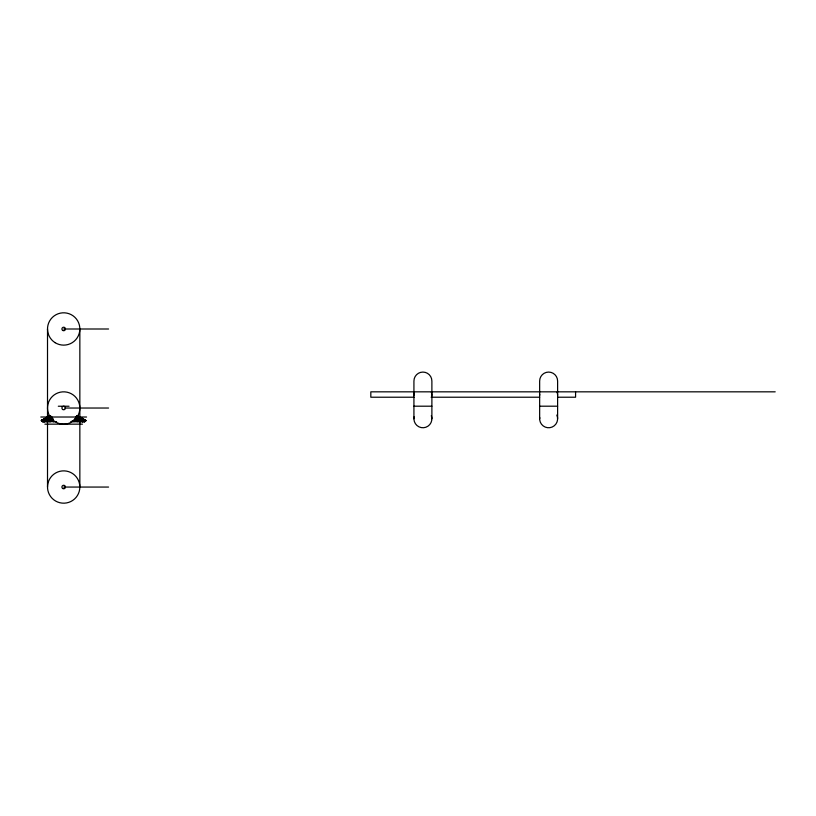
<?xml version="1.0" encoding="UTF-8"?>
<svg xmlns="http://www.w3.org/2000/svg" width="816" height="816" viewBox="0 0 816 816"><rect width="100%" height="100%" fill="white"/><g stroke="black" fill="none" stroke-linecap="round" stroke-linejoin="round"><path stroke-width="1.22" d="M81.967 420.689L81.631 421.668A16.249 1.163 -7.2 0 1 82.61 421.668L82.722 421.546A1.969 0.622 -41.7 0 1 83.232 421.117L83.864 420.689A3.754 1.01 -42.4 0 1 83.446 421.515L83.171 421.668A16.249 1.04 -7.4 0 0 82.294 421.668L80.458 420.311M84.099 420.689L83.722 421.413M75.235 419.934L76.969 421.546A1.969 1.102 -31.4 0 0 76.979 421.138L75.082 418.934M85.517 420.526L84.864 421.046L85.537 420.526L76.908 415.579M73.083 420.689L73.369 421.138A1.969 1.244 -24 0 1 73.44 421.556L73.43 421.607A16.249 2.03 -4.2 0 1 75.123 421.668L76.735 420.526M71.471 421.546L71.431 421.607A16.249 2.224 -2.7 0 0 70.788 421.658M81.947 420.311C88.271 424.157 80.203 415.681 77.408 416.201L84.629 420.526L83.528 421.331M85.792 420.536L77.061 415.579L85.629 420.658M83.66 421.495L81.559 420.311M85.19 421.015L84.742 421.138M74.093 421.546L74.052 421.607A16.249 2.101 -3.7 0 0 72.247 421.668L72.206 421.229M76.918 421.668A16.249 1.765 -5.5 0 1 78.407 421.668L79.978 420.526L80.111 421.138A1.969 0.908 -37 0 1 79.968 421.556L79.958 421.607A16.249 1.428 -6.6 0 1 81.121 421.668L82.671 420.526L76.337 416.354L82.722 420.526L82.589 421.138A1.969 0.683 -40.9 0 1 82.355 421.556L82.294 421.668M84.895 421.382L85.313 421.138M83.518 421.668L83.569 421.607A16.249 0.745 -7.9 0 1 84.15 421.668L85.099 421.148L84.323 421.495M84.803 421.495L82.569 420.311M77.234 415.579L86.088 420.526L84.701 421.607M51.449 421.403A3.754 2.193 28.7 0 1 51.745 420.536L53.336 418.934L51.469 421.668A16.249 1.856 5.1 0 0 49.919 421.668L49.817 421.546A1.969 1.051 33.1 0 0 49.327 421.127L48.328 420.526L52.244 417.343M82.61 421.668L80.743 420.311M86.088 420.526L85.547 421.087M84.15 421.668L82.13 420.311M49.919 421.668L52.54 419.057M83.946 421.668A16.249 0.612 -8 0 1 84.466 421.668L84.762 421.382M85.292 421.331L82.742 420.311A3.754 1.459 -39.4 0 0 81.325 421.219M77.622 421.474L77.449 421.668A16.249 1.856 -5.1 0 0 75.888 421.668L75.725 420.689M80.539 421.474L80.345 421.668A16.249 1.54 -6.3 0 0 79.05 421.668L79.142 420.689M50.286 416.201L43.217 420.526L44.125 421.138A1.969 0.622 41.7 0 1 44.645 421.535L44.696 421.607A16.249 1.163 7.2 0 1 45.727 421.668L45.39 420.526L46.4 421.138A1.969 0.857 38.2 0 1 46.92 421.535L47.012 421.668A16.249 1.54 6.3 0 1 48.307 421.668L51.724 418.628M47.012 421.668L51.643 417.863M52.193 417.343L48.277 420.526L48.307 421.668M43.707 421.229L44.197 421.668A16.249 1.04 7.4 0 1 45.064 421.668L46.91 420.311M44.747 421.668L46.614 420.311M48.491 418.965L50.357 417.619M44.197 421.668L46.114 420.311M78.04 421.138L78.724 420.689M43.064 421.525L43.217 421.668A16.249 0.745 7.9 0 1 43.84 421.668L45.798 420.311M50.51 417.047L45.451 420.526L51.49 416.354M42.779 421.546L42.84 421.607A16.249 0.612 8 0 1 43.411 421.668L45.41 420.311M43.217 421.668L45.237 420.311M81.1 421.046L81.641 420.689M74.684 421.046L75.235 420.689M42.718 421.668C41.32 420.862 42.962 422.515 44.788 420.311M46.859 418.965L49.96 416.935M50.317 416.201L43.248 420.526L43.84 421.668M50.306 415.579L41.575 420.526L42.554 421.495M50.296 415.579L41.555 420.526L42.044 421.138M63.679 329.001L108.579 329.001M557.614 391.833L370.821 391.833L370.821 397.219L414.1 397.219M557.981 391.833L775.2 391.833M431.113 397.219L539.651 397.219M557.981 397.219L575.576 397.219L575.576 391.833M58.303 406.235L69.054 406.235M413.926 406.195L431.888 406.195M539.651 406.195L557.614 406.195M64.801 408.031L108.579 408.031M40.8 417.017L86.557 417.017M44.87 424.157L82.487 424.157M63.679 487.06L108.579 487.06M51.836 420.526L52.805 421.138A1.969 1.204 26.2 0 1 53.285 421.546L53.346 421.668A16.249 2.101 3.7 0 1 55.111 421.668L55.09 421.546M50.99 420.689L52.234 421.668A16.249 2.03 4.2 0 1 53.948 421.668L53.917 421.546M47.665 420.689L48.96 421.668A16.249 1.765 5.5 0 1 50.439 421.668L50.388 421.546M82.865 420.311L84.966 421.668L82.804 420.311M82.416 420.311L84.466 421.668M76.939 416.935L78.948 418.292M45.217 420.862L46.237 421.668A16.249 1.428 6.6 0 1 47.44 421.668L47.369 421.546M77.398 417.619L83.171 421.668M80.039 420.526L75.5 417.047L79.978 420.526M76.276 417.863L81.121 421.668M42.289 421.178L41.82 420.73L42.401 421.311M75.133 418.628L78.407 421.668M42.065 421.331L41.269 420.536L50.123 415.579L41.269 420.526L42.197 421.474M41.524 420.77L41.953 421.178M75.011 418.934L76.653 420.526M73.664 419.934L75.123 421.668M55.896 421.546L55.957 421.668A16.249 2.224 2.7 0 1 56.569 421.658M557.614 418.771L557.614 381.052A8.976 8.976 0 0 0 548.627 372.076A8.976 8.976 0 0 0 539.651 381.052L539.651 418.771M431.888 418.771L431.888 381.052A8.976 8.976 0 0 0 422.902 372.076A8.976 8.976 0 0 0 413.926 381.052L413.926 418.771M79.846 328.97L79.846 487.03A16.167 16.167 0 0 1 55.6 501.024A16.167 16.167 0 0 1 55.6 473.025A16.167 16.167 0 0 1 79.846 487.03M47.512 328.97L47.512 487.03M47.767 420.566A3.754 1.856 35 0 1 48.817 421.27M51.061 420.566A3.754 2.193 28.8 0 1 52.142 421.291M75.704 420.658A3.754 2.193 -28.7 0 1 75.908 421.403M79.081 420.679A3.754 1.867 -34.9 0 1 79.07 421.423M81.845 420.73A3.754 1.469 -39.4 0 1 81.62 421.454M83.487 421.127A3.754 1.01 -42.4 0 1 84.793 420.25M78.54 421.27A3.754 1.856 -35 0 1 79.958 420.383M75.215 421.291A3.754 2.193 -28.8 0 1 76.602 420.413M48.297 421.423A3.754 1.867 34.9 0 1 48.317 420.566M45.747 421.454A3.754 1.469 39.4 0 1 45.502 420.607M45.298 420.709A3.754 1.459 39.4 0 1 46.033 421.219M43.942 421.617A2.499 0.643 43 0 1 43.452 420.719M43.493 420.893A2.499 0.551 39.8 0 1 44.584 421.658M45.584 420.821A2.499 0.847 37.2 0 1 46.828 421.627M48.409 420.791A2.499 1.102 33.3 0 1 49.735 421.607M51.826 420.77A2.499 1.326 27.9 0 1 53.173 421.576M72.165 420.862A2.499 1.642 -19.9 0 1 72.614 420.658M72.879 420.791A2.499 1.561 -16.4 0 1 73.46 421.444M76.541 420.699A2.499 1.418 -24.3 0 1 77.051 421.433M79.846 420.689A2.499 1.224 -30.6 0 1 80.131 421.454M82.549 420.668A2.499 0.989 -35.3 0 1 82.569 421.444M84.548 420.628A2.499 0.714 -38.6 0 1 84.293 421.433M82.773 421.658A2.499 0.551 -39.8 0 1 83.732 420.974M81.212 421.148A3.754 1.265 -37.2 0 1 81.671 420.852M78.04 421.301A3.754 1.663 -33.3 0 1 78.826 420.811M74.185 421.576A2.499 1.326 -27.9 0 1 75.347 420.852M43.615 421.005A2.499 0.714 42.5 0 1 44.115 421.393M42.636 420.719A3.754 1.071 38.6 0 1 42.585 420.454M556.798 415.038A8.976 8.976 0 0 1 549.913 427.666A8.976 8.976 0 0 1 539.743 417.496M431.317 415.63A8.976 8.976 0 0 1 423.545 427.727A8.976 8.976 0 0 1 414.13 416.864M413.926 395.423A8.976 8.976 0 0 1 414.14 393.465M431.297 392.21A8.976 8.976 0 0 1 431.888 395.423M539.651 395.423A8.976 8.976 0 0 1 539.743 394.118M557.022 392.21A8.976 8.976 0 0 1 557.614 395.423M44.564 420.311L42.463 421.668L44.503 420.311M45.839 418.669L43.768 419.914L45.808 418.669M49.97 416.201L47.899 417.435L49.949 416.201M50.47 415.579L41.84 420.526L42.208 421.087L41.82 420.526L50.459 415.579M41.902 420.577L42.942 421.413L42.004 420.658M55.131 342.689A16.167 16.167 0 0 0 79.835 329.511A16.167 16.167 0 0 0 56.069 314.701A16.167 16.167 0 0 0 55.131 342.689M62.75 330.46A1.754 1.754 0 0 0 65.433 329.021A1.754 1.754 0 0 0 62.852 327.42A1.754 1.754 0 0 0 62.75 330.46M62.75 488.519A1.754 1.754 0 0 0 65.433 487.081A1.754 1.754 0 0 0 62.852 485.479A1.754 1.754 0 0 0 62.75 488.519M55.131 421.719A16.167 16.167 0 0 0 79.835 408.541A16.167 16.167 0 0 0 56.069 393.73A16.167 16.167 0 0 0 55.131 421.719M62.801 409.52A1.754 1.754 0 0 0 65.433 408A1.754 1.754 0 0 0 62.801 406.47A1.754 1.754 0 0 0 62.801 409.52"/></g></svg>
